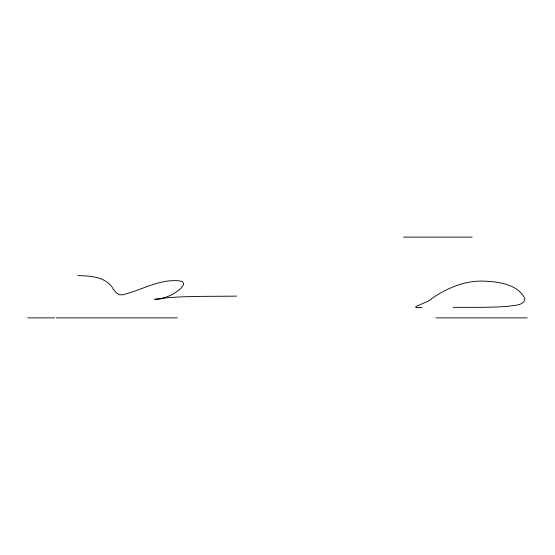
<?xml version="1.0" encoding="UTF-8"?>
<svg xmlns="http://www.w3.org/2000/svg" width="555" height="555" viewBox="0 0 555 555"><rect width="100%" height="100%" fill="white"/><g stroke="black" fill="none" stroke-linecap="round" stroke-linejoin="round"><path stroke-width="0.83" d="M236.631 296.092C209.575 296.578 182.311 295.586 155.414 299.027C152.979 299.755 157.1 299.638 157.71 299.429C161.047 298.985 164.266 297.882 167.36 296.585C174.603 294.587 194.992 280.344 174.964 280.65C156.933 280.462 141.095 290.14 124.07 294.427C118.166 296.474 114.323 291.313 111.895 286.796C104.056 276.508 89.639 275.87 77.804 275.606M403.485 237.11L472.18 237.11M421.953 307.387C403.971 308.816 429.82 302.364 431.512 298.666C446.775 288.288 464.493 280.546 483.294 281.094C497.939 281.676 517.822 283.973 524.919 298.666C524.066 305.902 513.937 305.16 508.581 306.27C490.134 307.734 471.604 307.248 453.116 307.387M27.75 317.89L54.688 317.89M56.291 317.89L177.322 317.89M435.987 317.89L527.25 317.89"/></g></svg>
